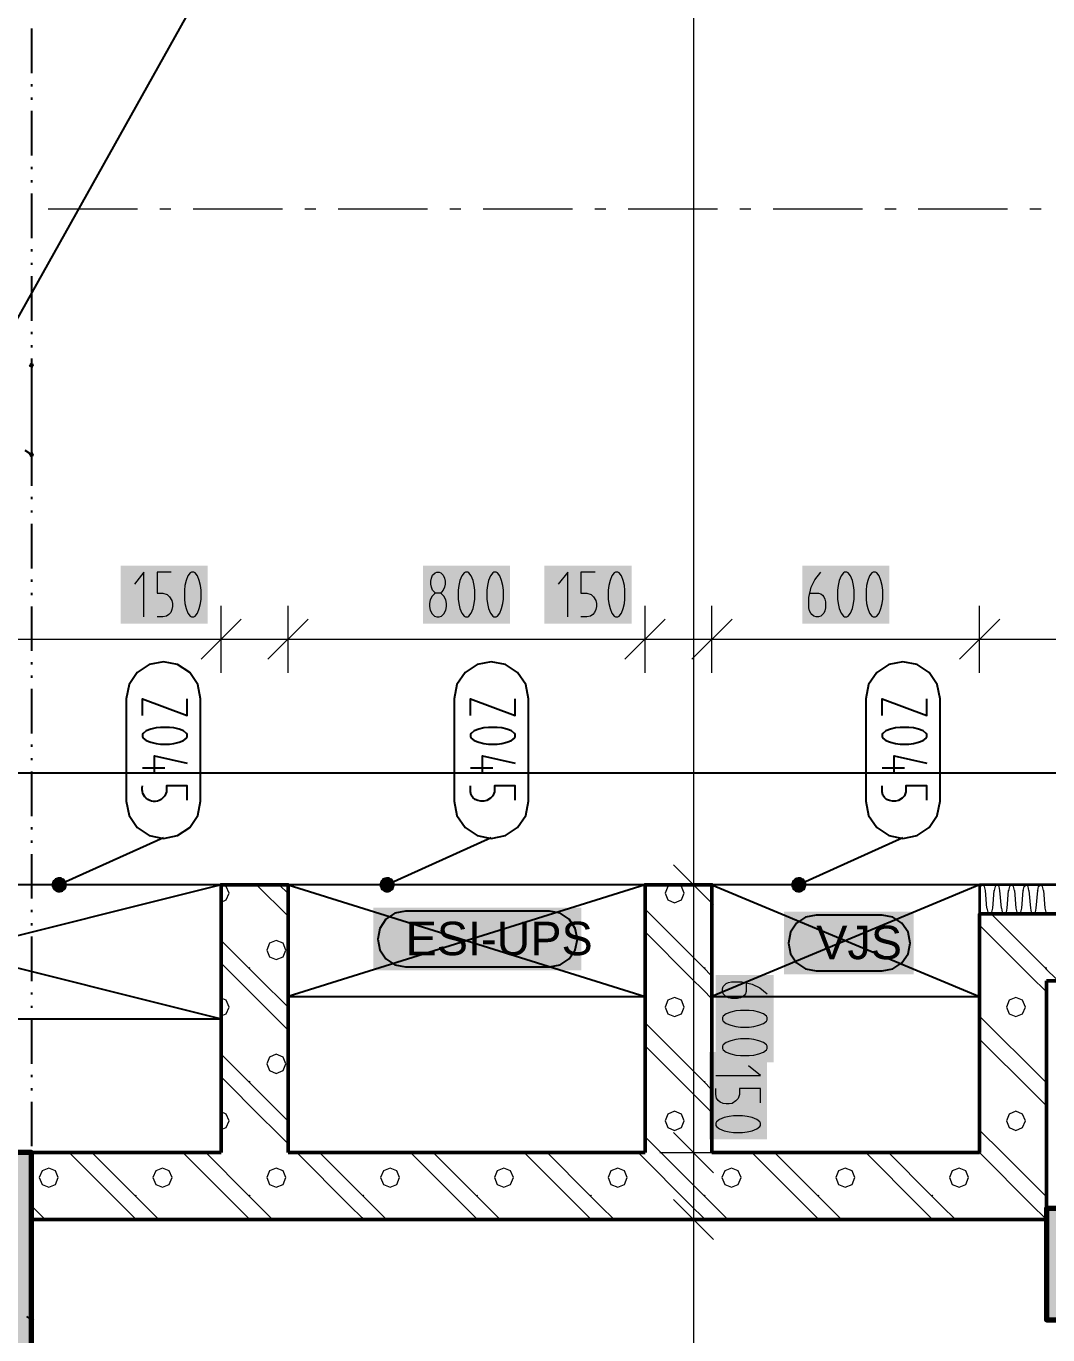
# Model space of a CAD drawing. Header units: millimetres. Extents: x 0 to 594, y 0 to 420.
# Drawn here: x 423.47 to 441.5, y 200.69 to 223.78 of the extents above; entities that cross this region are included whole.
import ezdxf

# ---------------------------------------------------------------- set-up
doc = ezdxf.new("R2010")
doc.units = ezdxf.units.MM
doc.header["$LTSCALE"] = 8
for name, color, linetype in [('PDF_Dokresleni nad rovinou rezu', 7, 'Continuous'), ('PDF_Instalacni prizdivky', 7, 'Continuous'), ('PDF_Koty delkove', 7, 'Continuous'), ('PDF_Obecne 0.25', 7, 'Continuous'), ('PDF_Osy hlavni', 7, 'Continuous'), ('PDF_Popis Prostupy', 7, 'Continuous'), ('PDF_Popis Zamecnicke vyrobky', 7, 'Continuous'), ('PDF_Prostupy', 7, 'Continuous'), ('PDF_Rozvadece', 7, 'Continuous'), ('PDF_Steny sendvic', 7, 'Continuous'), ('PDF_Steny vnitrni', 7, 'Continuous'), ('PDF_Text', 7, 'Continuous')]:
    doc.layers.add(name, color=color, linetype=linetype)
doc.styles.add('PDF Arial', font='arial.ttf')

msp = doc.modelspace()

# ---------------------------------------------------------------- hatches: boundary and pattern name
at = {"layer": 'PDF_Instalacni prizdivky', "transparency": 33554559}
for points in [[(441.467, 207.181), (441.476, 207.172), (441.476, 207.155), (441.467, 207.145), (441.45, 207.163)], [(441.467, 205.173), (441.476, 205.164), (441.476, 205.147), (441.467, 205.138), (441.45, 205.155)], [(441.467, 203.165), (441.476, 203.156), (441.476, 203.139), (441.467, 203.13), (441.45, 203.147)]]:
    msp.add_hatch(color=256, dxfattribs=at).paths.add_polyline_path(points)

# ---------------------------------------------------------------- linework, layer by layer
at = {"layer": 'PDF_Dokresleni nad rovinou rezu', "lineweight": 25}
for points in [[(423.563, 223.74), (423.563, 222.953)], [(423.563, 222.756), (423.563, 222.717)], [(423.563, 222.52), (423.563, 222.48)], [(423.563, 222.284), (423.563, 221.496)], [(423.563, 221.299), (423.563, 221.26)], [(423.563, 221.063), (423.563, 221.024)], [(423.563, 220.827), (423.563, 220.04)], [(423.563, 219.843), (423.563, 219.803)], [(423.563, 219.606), (423.563, 219.567)], [(423.563, 219.37), (423.563, 218.583)], [(423.563, 218.386), (423.563, 218.347)], [(423.563, 218.15), (423.563, 218.11)], [(423.563, 217.914), (423.563, 217.126)], [(423.563, 216.929), (423.563, 216.89)], [(423.563, 216.693), (423.563, 216.654)], [(423.563, 216.457), (423.563, 215.669)], [(423.563, 215.473), (423.563, 215.433)], [(423.563, 215.236), (423.563, 215.197)], [(423.563, 215), (423.563, 214.213)], [(423.563, 214.016), (423.563, 213.977)], [(423.563, 213.78), (423.563, 213.74)], [(423.563, 213.543), (423.563, 212.756)], [(423.563, 212.559), (423.563, 212.52)], [(423.563, 212.323), (423.563, 212.284)], [(423.563, 212.087), (423.563, 211.299)], [(423.563, 211.103), (423.563, 211.063)], [(423.563, 210.866), (423.563, 210.827)], [(423.563, 210.63), (423.563, 209.843)], [(423.563, 209.646), (423.563, 209.606)], [(423.563, 209.41), (423.563, 209.37)], [(423.563, 209.173), (423.563, 208.386)], [(423.563, 208.189), (423.563, 208.15)], [(423.563, 207.953), (423.563, 207.914)], [(423.563, 207.717), (423.563, 206.929)], [(423.563, 206.732), (423.563, 206.693)], [(423.563, 206.496), (423.563, 206.457)], [(423.563, 206.26), (423.563, 205.473)], [(423.563, 205.276), (423.563, 205.236)], [(423.563, 205.04), (423.563, 205)], [(423.563, 204.803), (423.563, 204.016)]]:
    msp.add_lwpolyline(points, dxfattribs=at)
at = {"layer": 'PDF_Dokresleni nad rovinou rezu', "lineweight": 25, "transparency": 33554559}
msp.add_solid([(423.563, 203.955), (423.612, 203.906), (423.514, 203.906), (423.563, 203.856)], dxfattribs=at)
at = {"layer": 'PDF_Instalacni prizdivky', "lineweight": 9}
for points in [[(426.91, 208.326), (426.999, 208.363), (427.049, 208.482), (426.999, 208.602), (426.931, 208.63)], [(427.536, 208.63), (428.091, 208.075)], [(427.937, 208.63), (428.091, 208.476)], [(434.861, 208.63), (434.792, 208.602), (434.743, 208.482), (434.792, 208.363), (434.912, 208.314), (435.031, 208.363), (435.08, 208.482), (435.031, 208.602), (434.962, 208.63)], [(435.567, 208.63), (435.571, 208.626)], [(434.39, 208.201), (435.414, 207.177)], [(440.496, 208.118), (441.437, 207.177)], [(440.295, 207.917), (441.236, 206.976), (441.437, 206.776), (441.476, 206.736)], [(426.91, 207.65), (427.382, 207.177)], [(434.39, 207.799), (435.213, 206.976), (435.414, 206.776), (435.571, 206.618)], [(426.91, 207.248), (427.181, 206.976), (427.382, 206.776), (428.091, 206.067)], [(427.382, 207.177), (427.583, 206.976)], [(435.414, 207.177), (435.571, 207.02)], [(441.437, 207.177), (441.476, 207.138)], [(441.476, 207.138), (441.638, 206.976)], [(427.583, 206.976), (428.091, 206.469)], [(426.91, 206.318), (426.999, 206.355), (427.049, 206.474), (426.999, 206.594), (426.91, 206.631)], [(440.295, 206.311), (441.437, 205.169)], [(434.39, 206.193), (435.414, 205.169)], [(434.39, 205.791), (435.213, 204.969), (435.414, 204.768), (435.571, 204.61)], [(440.295, 205.909), (441.236, 204.969), (441.437, 204.768), (441.476, 204.728)], [(426.91, 205.642), (427.382, 205.169)], [(426.91, 205.24), (427.181, 204.969), (427.382, 204.768), (428.091, 204.059)], [(427.382, 205.169), (427.583, 204.969)], [(435.414, 205.169), (435.571, 205.012)], [(441.437, 205.169), (441.476, 205.13)], [(427.583, 204.969), (428.091, 204.461)], [(426.91, 204.31), (426.999, 204.347), (427.049, 204.467), (426.999, 204.586), (426.91, 204.623)], [(434.39, 204.185), (434.669, 203.906)], [(440.295, 204.303), (440.693, 203.906)], [(424.228, 203.906), (425.173, 202.961)], [(424.63, 203.906), (425.374, 203.161)], [(426.236, 203.906), (427.181, 202.961)], [(426.638, 203.906), (427.382, 203.161)], [(428.244, 203.906), (429.189, 202.961)], [(428.646, 203.906), (429.39, 203.161)], [(430.252, 203.906), (431.197, 202.961)], [(430.654, 203.906), (431.398, 203.161)], [(432.26, 203.906), (433.205, 202.961)], [(432.662, 203.906), (433.406, 203.161)], [(434.268, 203.906), (435.213, 202.961)], [(434.669, 203.906), (435.414, 203.161)], [(436.276, 203.906), (437.221, 202.961)], [(436.677, 203.906), (437.421, 203.161)], [(438.284, 203.906), (439.228, 202.961)], [(438.685, 203.906), (439.429, 203.161)], [(440.291, 203.906), (441.236, 202.961), (441.437, 202.76), (441.473, 202.724)], [(440.693, 203.906), (441.437, 203.161)], [(436.084, 203.463), (436.035, 203.582), (435.915, 203.631), (435.796, 203.582), (435.747, 203.463), (435.796, 203.343), (435.915, 203.294)], [(435.915, 203.294), (436.035, 203.343), (436.084, 203.463)], [(423.563, 202.965), (423.567, 202.961)], [(425.374, 203.161), (425.575, 202.961)], [(427.382, 203.161), (427.583, 202.961)], [(429.39, 203.161), (429.591, 202.961)], [(431.398, 203.161), (431.599, 202.961)], [(433.406, 203.161), (433.606, 202.961)], [(435.414, 203.161), (435.614, 202.961)], [(437.421, 203.161), (437.622, 202.961)], [(439.429, 203.161), (439.63, 202.961)], [(441.437, 203.161), (441.476, 203.122)], [(423.567, 202.961), (423.803, 202.724)], [(425.173, 202.961), (425.374, 202.76)], [(425.374, 202.76), (425.41, 202.724)], [(425.575, 202.961), (425.811, 202.724)], [(427.181, 202.961), (427.382, 202.76)], [(427.382, 202.76), (427.417, 202.724)], [(427.583, 202.961), (427.819, 202.724)], [(429.189, 202.961), (429.39, 202.76)], [(429.39, 202.76), (429.425, 202.724)], [(429.591, 202.961), (429.827, 202.724)], [(431.197, 202.961), (431.398, 202.76)], [(431.398, 202.76), (431.433, 202.724)], [(431.599, 202.961), (431.835, 202.724)], [(433.205, 202.961), (433.406, 202.76)], [(433.406, 202.76), (433.441, 202.724)], [(433.606, 202.961), (433.843, 202.724)], [(435.213, 202.961), (435.414, 202.76)], [(435.414, 202.76), (435.449, 202.724)], [(435.614, 202.961), (435.85, 202.724)], [(437.221, 202.961), (437.421, 202.76)], [(437.421, 202.76), (437.457, 202.724)], [(437.622, 202.961), (437.858, 202.724)], [(439.228, 202.961), (439.429, 202.76), (439.465, 202.724)], [(439.63, 202.961), (439.866, 202.724)]]:
    msp.add_lwpolyline(points, dxfattribs=at)
at = {"layer": 'PDF_Instalacni prizdivky', "lineweight": 50}
for points in [[(428.091, 203.906), (428.091, 208.63), (426.91, 208.63), (426.91, 203.906)], [(435.571, 203.906), (435.571, 208.63), (434.39, 208.63), (434.39, 203.906)], [(441.476, 208.118), (440.295, 208.118), (440.295, 203.906)], [(441.476, 206.937), (453.996, 206.937), (453.996, 202.921), (455.177, 202.921), (455.177, 203.906), (455.177, 208.118), (453.996, 208.118), (441.476, 208.118)], [(441.476, 203.906), (441.476, 206.937)], [(426.91, 203.906), (423.563, 203.906), (423.563, 202.724), (441.476, 202.724), (441.476, 202.921), (441.476, 203.906)], [(434.39, 203.906), (428.091, 203.906)], [(440.295, 203.906), (435.571, 203.906)]]:
    msp.add_lwpolyline(points, dxfattribs=at)
at = {"layer": 'PDF_Instalacni prizdivky', "lineweight": 9}
for points in [[(427.884, 207.31), (428.003, 207.359), (428.053, 207.478), (428.003, 207.598), (427.884, 207.647), (427.765, 207.598), (427.715, 207.478), (427.765, 207.359)], [(434.912, 206.306), (435.031, 206.355), (435.08, 206.474), (435.031, 206.594), (434.912, 206.643), (434.792, 206.594), (434.743, 206.474), (434.792, 206.355)], [(440.935, 206.306), (441.054, 206.355), (441.104, 206.474), (441.054, 206.594), (440.935, 206.643), (440.816, 206.594), (440.766, 206.474), (440.816, 206.355)], [(427.884, 205.302), (428.003, 205.351), (428.053, 205.47), (428.003, 205.59), (427.884, 205.639), (427.765, 205.59), (427.715, 205.47), (427.765, 205.351)], [(434.912, 204.298), (435.031, 204.347), (435.08, 204.467), (435.031, 204.586), (434.912, 204.635), (434.792, 204.586), (434.743, 204.467), (434.792, 204.347)], [(440.935, 204.298), (441.054, 204.347), (441.104, 204.467), (441.054, 204.586), (440.935, 204.635), (440.816, 204.586), (440.766, 204.467), (440.816, 204.347)], [(423.868, 203.294), (423.987, 203.343), (424.037, 203.463), (423.987, 203.582), (423.868, 203.631), (423.749, 203.582), (423.7, 203.463), (423.749, 203.343)], [(425.876, 203.294), (425.995, 203.343), (426.045, 203.463), (425.995, 203.582), (425.876, 203.631), (425.757, 203.582), (425.707, 203.463), (425.757, 203.343)], [(427.884, 203.294), (428.003, 203.343), (428.053, 203.463), (428.003, 203.582), (427.884, 203.631), (427.765, 203.582), (427.715, 203.463), (427.765, 203.343)], [(429.892, 203.294), (430.011, 203.343), (430.06, 203.463), (430.011, 203.582), (429.892, 203.631), (429.773, 203.582), (429.723, 203.463), (429.773, 203.343)], [(431.9, 203.294), (432.019, 203.343), (432.068, 203.463), (432.019, 203.582), (431.9, 203.631), (431.78, 203.582), (431.731, 203.463), (431.78, 203.343)], [(433.908, 203.294), (434.027, 203.343), (434.076, 203.463), (434.027, 203.582), (433.908, 203.631), (433.788, 203.582), (433.739, 203.463), (433.788, 203.343)], [(437.923, 203.294), (438.043, 203.343), (438.092, 203.463), (438.043, 203.582), (437.923, 203.631), (437.804, 203.582), (437.755, 203.463), (437.804, 203.343)], [(439.931, 203.294), (440.05, 203.343), (440.1, 203.463), (440.05, 203.582), (439.931, 203.631), (439.812, 203.582), (439.763, 203.463), (439.812, 203.343)]]:
    msp.add_lwpolyline(points, close=True, dxfattribs=at)
at = {"layer": 'PDF_Instalacni prizdivky', "lineweight": 9, "transparency": 33554559}
for points in [[(427.412, 207.181), (427.43, 207.163), (427.394, 207.163), (427.412, 207.145)], [(435.444, 207.181), (435.461, 207.163), (435.426, 207.163), (435.444, 207.145)], [(441.476, 207.172), (441.485, 207.163), (441.476, 207.155)], [(427.412, 205.173), (427.43, 205.155), (427.394, 205.155), (427.412, 205.138)], [(435.444, 205.173), (435.461, 205.155), (435.426, 205.155), (435.444, 205.138)], [(425.404, 203.165), (425.422, 203.147), (425.387, 203.147), (425.404, 203.13)], [(427.412, 203.165), (427.43, 203.147), (427.394, 203.147), (427.412, 203.13)], [(429.42, 203.165), (429.438, 203.147), (429.402, 203.147), (429.42, 203.13)], [(431.428, 203.165), (431.446, 203.147), (431.41, 203.147), (431.428, 203.13)], [(433.436, 203.165), (433.453, 203.147), (433.418, 203.147), (433.436, 203.13)], [(435.444, 203.165), (435.461, 203.147), (435.426, 203.147), (435.444, 203.13)], [(437.451, 203.165), (437.469, 203.147), (437.434, 203.147), (437.451, 203.13)], [(439.459, 203.165), (439.477, 203.147), (439.442, 203.147), (439.459, 203.13)]]:
    msp.add_solid(points, dxfattribs=at)
at = {"layer": 'PDF_Koty delkove', "lineweight": 18}
for points in [[(435.245, 271.758), (435.245, 270.441), (435.245, 268.866), (435.245, 268.63), (435.245, 267.213), (435.245, 254.22), (435.245, 252.803), (435.245, 252.567), (435.245, 250.992), (435.245, 250.48), (435.245, 208.63), (435.245, 203.906), (435.245, 202.724), (435.245, 190.913), (435.245, 190.126), (435.245, 155.402)], [(425.548, 213.358), (425.548, 214.145), (425.38, 213.936)], [(426.031, 214.145), (425.779, 214.145), (425.779, 213.778), (425.884, 213.778), (425.957, 213.751), (425.999, 213.712), (426.041, 213.647), (426.051, 213.595), (426.051, 213.542), (426.041, 213.489), (426.02, 213.437), (425.989, 213.398), (425.947, 213.371), (425.884, 213.358), (425.779, 213.358)], [(430.695, 213.778), (430.674, 213.792), (430.642, 213.831), (430.621, 213.883), (430.611, 213.936), (430.611, 213.988), (430.621, 214.04), (430.642, 214.093), (430.684, 214.132), (430.716, 214.145), (430.758, 214.145), (430.789, 214.132), (430.831, 214.093), (430.852, 214.04), (430.863, 213.988), (430.863, 213.936), (430.852, 213.883), (430.831, 213.831), (430.8, 213.792), (430.779, 213.778)], [(431.387, 213.673), (431.387, 213.831), (431.377, 213.909), (431.356, 214.001), (431.324, 214.08), (431.283, 214.132), (431.261, 214.145), (431.22, 214.145), (431.198, 214.132), (431.157, 214.08), (431.125, 214.001), (431.104, 213.909), (431.093, 213.831), (431.093, 213.673)], [(433.028, 213.358), (433.028, 214.145), (432.86, 213.936)], [(433.511, 214.145), (433.259, 214.145), (433.259, 213.778), (433.364, 213.778), (433.437, 213.751), (433.48, 213.712), (433.521, 213.647), (433.532, 213.595), (433.532, 213.542), (433.521, 213.489), (433.5, 213.437), (433.469, 213.398), (433.427, 213.371), (433.364, 213.358)], [(437.304, 213.778), (437.45, 213.778), (437.493, 213.765), (437.524, 213.739), (437.545, 213.712), (437.566, 213.673), (437.576, 213.621), (437.576, 213.516), (437.566, 213.463), (437.545, 213.424), (437.524, 213.398), (437.493, 213.371), (437.45, 213.358), (437.409, 213.358), (437.367, 213.371), (437.335, 213.398), (437.314, 213.424), (437.293, 213.463), (437.282, 213.516), (437.282, 213.699), (437.324, 213.883), (437.387, 214.014), (437.493, 214.145)], [(438.049, 214.001), (438.017, 214.08), (437.976, 214.132), (437.954, 214.145), (437.913, 214.145), (437.891, 214.132), (437.85, 214.08), (437.818, 214.001), (437.797, 213.909), (437.786, 213.831), (437.786, 213.673), (437.797, 213.595), (437.818, 213.503), (437.85, 213.424), (437.891, 213.371), (437.913, 213.358), (437.954, 213.358), (437.976, 213.371), (438.017, 213.424), (438.049, 213.503), (438.07, 213.595), (438.08, 213.673)], [(438.08, 213.673), (438.08, 213.831), (438.07, 213.909), (438.049, 214.001)], [(430.873, 213.66), (430.842, 213.725), (430.8, 213.765), (430.779, 213.778), (430.695, 213.778), (430.674, 213.765), (430.632, 213.725), (430.6, 213.66), (430.589, 213.595), (430.589, 213.542), (430.6, 213.477), (430.632, 213.41), (430.674, 213.371), (430.716, 213.358), (430.758, 213.358), (430.8, 213.371), (430.842, 213.41), (430.873, 213.477), (430.884, 213.542)], [(430.884, 213.542), (430.884, 213.595), (430.873, 213.66)], [(431.093, 213.673), (431.104, 213.595), (431.125, 213.503), (431.157, 213.424), (431.198, 213.371), (431.22, 213.358), (431.261, 213.358), (431.283, 213.371), (431.324, 213.424), (431.356, 213.503), (431.377, 213.595), (431.387, 213.673)], [(426.91, 212.373), (426.91, 212.964), (426.91, 213.555)], [(428.091, 212.373), (428.091, 212.964), (428.091, 213.555)], [(433.364, 213.358), (433.259, 213.358)], [(434.39, 212.373), (434.39, 212.964), (434.39, 213.555)], [(435.571, 212.373), (435.571, 212.964), (435.571, 213.555)], [(440.295, 212.373), (440.295, 212.964), (440.295, 213.555)], [(426.555, 212.61), (427.264, 213.318)], [(427.736, 212.61), (428.445, 213.318)], [(434.036, 212.61), (434.744, 213.318)], [(435.217, 212.61), (435.925, 213.318)], [(439.941, 212.61), (440.65, 213.318)], [(398.051, 212.964), (400.925, 212.964), (401.446, 212.964), (402.106, 212.964), (402.645, 212.964), (406.043, 212.964), (407.225, 212.964), (409.98, 212.964), (411.162, 212.964), (416.28, 212.964), (417.461, 212.964), (426.91, 212.964), (428.091, 212.964), (434.39, 212.964), (435.571, 212.964), (440.295, 212.964), (455.689, 212.964), (469.272, 212.964)], [(434.891, 208.984), (435.599, 208.276)], [(434.654, 208.63), (435.245, 208.63), (435.836, 208.63)], [(436.177, 206.897), (436.177, 206.75), (436.164, 206.708), (436.138, 206.677), (436.111, 206.656), (436.073, 206.635), (436.02, 206.624), (435.915, 206.624), (435.862, 206.635), (435.823, 206.656), (435.797, 206.677), (435.77, 206.708), (435.757, 206.75), (435.757, 206.792), (435.77, 206.834), (435.797, 206.866), (435.823, 206.887), (435.862, 206.908), (435.915, 206.919), (436.099, 206.919), (436.282, 206.876), (436.414, 206.813), (436.544, 206.708)], [(436.073, 206.121), (436.23, 206.121), (436.308, 206.131), (436.4, 206.152), (436.479, 206.184), (436.532, 206.225), (436.544, 206.247), (436.544, 206.288), (436.532, 206.31), (436.479, 206.351), (436.4, 206.383), (436.308, 206.404), (436.23, 206.415), (436.073, 206.415), (435.994, 206.404), (435.902, 206.383), (435.823, 206.351), (435.77, 206.31), (435.757, 206.288), (435.757, 206.247), (435.77, 206.225), (435.823, 206.184), (435.902, 206.152), (435.994, 206.131)], [(435.994, 206.131), (436.073, 206.121)], [(435.639, 205.268), (436.426, 205.268), (436.217, 205.435)], [(436.426, 204.784), (436.426, 205.036), (436.059, 205.036), (436.059, 204.931), (436.032, 204.858), (435.993, 204.816), (435.928, 204.774), (435.876, 204.764), (435.823, 204.764), (435.77, 204.774), (435.718, 204.795), (435.679, 204.827), (435.652, 204.868), (435.639, 204.931), (435.639, 205.036)], [(436.361, 204.49), (436.282, 204.522), (436.19, 204.543), (436.112, 204.554), (435.954, 204.554), (435.876, 204.543), (435.784, 204.522), (435.705, 204.49), (435.652, 204.449), (435.639, 204.427), (435.639, 204.386), (435.652, 204.364), (435.705, 204.323), (435.784, 204.291), (435.876, 204.27), (435.954, 204.26)], [(435.954, 204.26), (436.112, 204.26), (436.19, 204.27), (436.282, 204.291), (436.361, 204.323), (436.414, 204.364), (436.426, 204.386), (436.426, 204.427), (436.414, 204.449), (436.361, 204.49)], [(434.891, 204.26), (435.599, 203.551)], [(434.654, 203.906), (435.245, 203.906), (435.836, 203.906)], [(434.891, 203.079), (435.599, 202.37)], [(434.654, 202.724), (435.245, 202.724), (435.836, 202.724)]]:
    msp.add_lwpolyline(points, dxfattribs=at)
for points in [[(426.555, 213.673), (426.555, 213.831), (426.545, 213.909), (426.524, 214.001), (426.492, 214.08), (426.451, 214.132), (426.429, 214.145), (426.388, 214.145), (426.366, 214.132), (426.325, 214.08), (426.293, 214.001), (426.272, 213.909), (426.261, 213.831), (426.261, 213.673), (426.272, 213.595), (426.293, 213.503), (426.325, 213.424), (426.366, 213.371), (426.388, 213.358), (426.429, 213.358), (426.451, 213.371), (426.492, 213.424), (426.524, 213.503), (426.545, 213.595)], [(431.891, 213.673), (431.891, 213.831), (431.881, 213.909), (431.86, 214.001), (431.828, 214.08), (431.787, 214.132), (431.765, 214.145), (431.724, 214.145), (431.702, 214.132), (431.661, 214.08), (431.629, 214.001), (431.608, 213.909), (431.597, 213.831), (431.597, 213.673), (431.608, 213.595), (431.629, 213.503), (431.661, 213.424), (431.702, 213.371), (431.724, 213.358), (431.765, 213.358), (431.787, 213.371), (431.828, 213.424), (431.86, 213.503), (431.881, 213.595)], [(434.036, 213.673), (434.036, 213.831), (434.025, 213.909), (434.004, 214.001), (433.973, 214.08), (433.931, 214.132), (433.91, 214.145), (433.868, 214.145), (433.847, 214.132), (433.805, 214.08), (433.774, 214.001), (433.752, 213.909), (433.742, 213.831), (433.742, 213.673), (433.752, 213.595), (433.774, 213.503), (433.805, 213.424), (433.847, 213.371), (433.868, 213.358), (433.91, 213.358), (433.931, 213.371), (433.973, 213.424), (434.004, 213.503), (434.025, 213.595)], [(438.584, 213.673), (438.584, 213.831), (438.574, 213.909), (438.553, 214.001), (438.521, 214.08), (438.48, 214.132), (438.458, 214.145), (438.417, 214.145), (438.395, 214.132), (438.354, 214.08), (438.322, 214.001), (438.301, 213.909), (438.29, 213.831), (438.29, 213.673), (438.301, 213.595), (438.322, 213.503), (438.354, 213.424), (438.395, 213.371), (438.417, 213.358), (438.458, 213.358), (438.48, 213.371), (438.521, 213.424), (438.553, 213.503), (438.574, 213.595)], [(436.073, 205.617), (436.23, 205.617), (436.308, 205.627), (436.4, 205.648), (436.479, 205.68), (436.532, 205.721), (436.544, 205.743), (436.544, 205.784), (436.532, 205.806), (436.479, 205.847), (436.4, 205.879), (436.308, 205.9), (436.23, 205.911), (436.073, 205.911), (435.994, 205.9), (435.902, 205.879), (435.823, 205.847), (435.77, 205.806), (435.757, 205.784), (435.757, 205.743), (435.77, 205.721), (435.823, 205.68), (435.902, 205.648), (435.994, 205.627)]]:
    msp.add_lwpolyline(points, close=True, dxfattribs=at)
at = {"layer": 'PDF_Koty delkove', "color": 7, "lineweight": 18, "true_color": 0xffffff, "transparency": 33554559}
for points in [[(425.135, 213.24), (426.673, 213.24), (425.135, 214.263), (426.673, 214.263)], [(430.471, 213.24), (432.009, 213.24), (430.471, 214.263), (432.009, 214.263)], [(432.616, 213.24), (434.154, 213.24), (432.616, 214.263), (434.154, 214.263)], [(437.164, 213.24), (438.702, 213.24), (437.164, 214.263), (438.702, 214.263)], [(435.639, 207.037), (435.639, 205.499), (436.662, 207.037), (436.662, 205.499)], [(435.521, 205.68), (435.521, 204.142), (436.544, 205.68), (436.544, 204.142)]]:
    msp.add_solid(points, dxfattribs=at)
at = {"layer": 'PDF_Obecne 0.25', "lineweight": 25}
msp.add_lwpolyline([(446.628, 208.63, 0.414215), (444.659, 210.598), (400.014, 210.598)], format="xyb", dxfattribs=at)
at = {"layer": 'PDF_Osy hlavni', "lineweight": 18}
for points in [[(423.858, 220.559), (425.433, 220.559)], [(425.827, 220.559), (426.023, 220.559)], [(426.417, 220.559), (427.992, 220.559)], [(428.386, 220.559), (428.582, 220.559)], [(428.976, 220.559), (430.551, 220.559)], [(430.945, 220.559), (431.142, 220.559)], [(431.535, 220.559), (433.11, 220.559)], [(433.504, 220.559), (433.701, 220.559)], [(434.094, 220.559), (435.669, 220.559)], [(436.063, 220.559), (436.26, 220.559)], [(436.653, 220.559), (438.228, 220.559)], [(438.622, 220.559), (438.819, 220.559)], [(439.212, 220.559), (440.787, 220.559)], [(441.181, 220.559), (441.378, 220.559)]]:
    msp.add_lwpolyline(points, dxfattribs=at)
at = {"layer": 'PDF_Popis Prostupy', "lineweight": 25}
msp.add_lwpolyline([(428.229, 236.283), (428.229, 227.415), (422.398, 216.998)], dxfattribs=at)
at = {"layer": 'PDF_Popis Zamecnicke vyrobky', "lineweight": 25}
for points in [[(425.235, 210.105), (425.285, 209.854), (425.427, 209.641), (425.64, 209.499), (425.891, 209.449), (426.142, 209.499), (426.355, 209.641), (426.497, 209.854), (426.547, 210.105), (426.547, 211.911), (426.497, 212.162), (426.355, 212.375), (426.142, 212.517), (425.891, 212.567), (425.64, 212.517), (425.427, 212.375), (425.285, 212.162), (425.235, 211.911)], [(425.839, 211.113), (425.997, 211.113), (426.075, 211.124), (426.167, 211.145), (426.246, 211.176), (426.299, 211.218), (426.311, 211.239), (426.311, 211.281), (426.299, 211.302), (426.246, 211.344), (426.167, 211.375), (426.075, 211.397), (425.997, 211.407), (425.839, 211.407), (425.761, 211.397), (425.669, 211.375), (425.59, 211.344), (425.537, 211.302), (425.524, 211.281), (425.524, 211.239), (425.537, 211.218), (425.59, 211.176), (425.669, 211.145), (425.761, 211.124)], [(431.626, 211.113), (431.783, 211.113), (431.861, 211.124), (431.953, 211.145), (432.032, 211.176), (432.085, 211.218), (432.097, 211.239), (432.097, 211.281), (432.085, 211.302), (432.032, 211.344), (431.953, 211.375), (431.861, 211.397), (431.783, 211.407), (431.626, 211.407), (431.547, 211.397), (431.455, 211.375), (431.376, 211.344), (431.323, 211.302), (431.31, 211.281), (431.31, 211.239), (431.323, 211.218), (431.376, 211.176), (431.455, 211.145), (431.547, 211.124)], [(423.946, 208.581), (423.955, 208.564), (423.967, 208.549), (423.981, 208.536), (423.998, 208.526), (424.015, 208.518), (424.034, 208.513), (424.053, 208.512), (424.072, 208.513), (424.091, 208.518), (424.109, 208.526), (424.125, 208.536), (424.139, 208.549), (424.151, 208.564), (424.161, 208.581), (424.167, 208.599), (424.171, 208.618), (424.171, 208.637), (424.169, 208.656), (424.163, 208.674), (424.154, 208.692), (424.143, 208.707), (424.129, 208.721), (424.113, 208.732), (424.096, 208.74), (424.078, 208.746), (424.058, 208.748), (424.039, 208.747), (424.02, 208.743), (424.002, 208.736), (423.986, 208.727), (423.971, 208.714), (423.958, 208.7), (423.948, 208.683), (423.941, 208.665), (423.937, 208.647), (423.935, 208.627), (423.937, 208.608), (423.943, 208.59)], [(429.732, 208.581), (429.742, 208.564), (429.754, 208.549), (429.768, 208.536), (429.784, 208.526), (429.802, 208.518), (429.82, 208.513), (429.84, 208.512), (429.859, 208.513), (429.877, 208.518), (429.895, 208.526), (429.911, 208.536), (429.926, 208.549), (429.938, 208.564), (429.947, 208.581), (429.954, 208.599), (429.957, 208.618), (429.958, 208.637), (429.955, 208.656), (429.949, 208.674), (429.941, 208.692), (429.929, 208.707), (429.915, 208.721), (429.9, 208.732), (429.882, 208.74), (429.864, 208.746), (429.845, 208.748), (429.826, 208.747), (429.807, 208.743), (429.789, 208.736), (429.772, 208.727), (429.757, 208.714), (429.745, 208.7), (429.734, 208.683), (429.727, 208.665), (429.723, 208.647), (429.722, 208.627), (429.724, 208.608), (429.729, 208.59)], [(436.997, 208.581), (437.006, 208.564), (437.018, 208.549), (437.032, 208.536), (437.048, 208.526), (437.066, 208.518), (437.085, 208.513), (437.104, 208.512), (437.123, 208.513), (437.142, 208.518), (437.16, 208.526), (437.176, 208.536), (437.19, 208.549), (437.202, 208.564), (437.212, 208.581), (437.218, 208.599), (437.222, 208.618), (437.222, 208.637), (437.22, 208.656), (437.214, 208.674), (437.205, 208.692), (437.194, 208.707), (437.18, 208.721), (437.164, 208.732), (437.147, 208.74), (437.128, 208.746), (437.109, 208.748), (437.09, 208.747), (437.071, 208.743), (437.053, 208.736), (437.037, 208.727), (437.022, 208.714), (437.009, 208.7), (436.999, 208.683), (436.992, 208.665), (436.987, 208.647), (436.986, 208.627), (436.988, 208.608), (436.993, 208.59)]]:
    msp.add_lwpolyline(points, close=True, dxfattribs=at)
for points in [[(431.426, 209.499), (431.678, 209.449), (431.929, 209.499), (432.141, 209.641), (432.284, 209.854), (432.334, 210.105), (432.334, 211.911), (432.284, 212.162), (432.141, 212.375), (431.929, 212.517), (431.678, 212.567), (431.426, 212.517), (431.214, 212.375), (431.071, 212.162), (431.021, 211.911), (431.021, 210.105)], [(438.286, 210.105), (438.336, 209.854), (438.478, 209.641), (438.691, 209.499), (438.942, 209.449), (439.193, 209.499), (439.406, 209.641), (439.548, 209.854), (439.598, 210.105), (439.598, 211.911), (439.548, 212.162), (439.406, 212.375), (439.193, 212.517), (438.942, 212.567), (438.691, 212.517), (438.478, 212.375)], [(438.478, 212.375), (438.336, 212.162), (438.286, 211.911), (438.286, 210.105)], [(425.524, 211.617), (425.524, 211.911), (426.311, 211.617), (426.311, 211.911)], [(431.31, 211.617), (431.31, 211.911), (432.097, 211.617), (432.097, 211.911)], [(438.575, 211.617), (438.575, 211.911), (439.362, 211.617), (439.362, 211.911)], [(438.89, 211.113), (439.048, 211.113), (439.126, 211.124), (439.218, 211.145), (439.297, 211.176), (439.349, 211.218), (439.362, 211.239), (439.362, 211.281), (439.349, 211.302), (439.297, 211.344), (439.218, 211.375), (439.126, 211.397), (439.048, 211.407), (438.89, 211.407), (438.812, 211.397), (438.719, 211.375), (438.641, 211.344), (438.588, 211.302), (438.575, 211.281), (438.575, 211.239), (438.588, 211.218), (438.641, 211.176), (438.719, 211.145), (438.812, 211.124), (438.89, 211.113)], [(425.734, 210.609), (425.734, 210.903), (426.311, 210.777)], [(431.52, 210.609), (431.52, 210.903), (432.097, 210.777)], [(438.785, 210.609), (438.785, 210.903), (439.362, 210.777)], [(425.524, 210.693), (425.917, 210.693)], [(431.31, 210.693), (431.704, 210.693)], [(438.575, 210.693), (438.968, 210.693)], [(432.097, 210.126), (432.097, 210.378), (431.731, 210.378), (431.731, 210.273), (431.704, 210.2), (431.664, 210.158), (431.599, 210.116), (431.547, 210.105), (431.494, 210.105), (431.442, 210.116), (431.39, 210.137), (431.35, 210.168), (431.323, 210.21), (431.31, 210.273), (431.31, 210.378)], [(439.362, 210.126), (439.362, 210.378), (438.995, 210.378), (438.995, 210.273), (438.968, 210.2), (438.929, 210.158), (438.864, 210.116), (438.812, 210.105), (438.759, 210.105), (438.706, 210.116), (438.654, 210.137), (438.615, 210.168), (438.588, 210.21), (438.575, 210.273), (438.575, 210.378)], [(431.021, 210.105), (431.071, 209.854), (431.214, 209.641), (431.426, 209.499)], [(425.891, 209.46), (424.054, 208.63)], [(431.678, 209.46), (429.84, 208.63)], [(438.942, 209.46), (437.104, 208.63)], [(424.005, 208.738), (424.005, 208.738)], [(429.791, 208.738), (429.791, 208.738)], [(437.056, 208.738), (437.056, 208.738)], [(423.946, 208.581), (423.946, 208.581)], [(424.102, 208.522), (424.102, 208.522)], [(424.161, 208.679), (424.161, 208.679)], [(429.732, 208.581), (429.732, 208.581)], [(429.888, 208.522), (429.888, 208.522)], [(429.948, 208.679), (429.948, 208.679)], [(436.997, 208.581), (436.997, 208.581)], [(437.153, 208.522), (437.153, 208.522)], [(437.212, 208.679), (437.212, 208.679)]]:
    msp.add_lwpolyline(points, dxfattribs=at)
msp.add_lwpolyline([(426.311, 210.126), (426.311, 210.378), (425.944, 210.378), (425.944, 210.273), (425.917, 210.2), (425.878, 210.158, -0.752545), (425.524, 210.378)], format="xyb", dxfattribs=at)
at = {"layer": 'PDF_Popis Zamecnicke vyrobky', "lineweight": 25, "transparency": 33554559}
for points in [[(424.102, 208.522), (424.005, 208.738), (423.958, 208.698)], [(424.149, 208.562), (424.066, 208.747), (424.005, 208.738)], [(424.149, 208.562), (424.005, 208.738), (424.102, 208.522)], [(424.17, 208.618), (424.122, 208.726), (424.066, 208.747)], [(424.17, 208.618), (424.066, 208.747), (424.149, 208.562)], [(429.888, 208.522), (429.791, 208.738), (429.744, 208.698)], [(429.936, 208.562), (429.852, 208.747), (429.791, 208.738)], [(429.936, 208.562), (429.791, 208.738), (429.888, 208.522)], [(429.957, 208.618), (429.908, 208.726), (429.852, 208.747)], [(429.957, 208.618), (429.852, 208.747), (429.936, 208.562)], [(437.153, 208.522), (437.056, 208.738), (437.009, 208.698)], [(437.2, 208.562), (437.116, 208.747), (437.056, 208.738)], [(437.2, 208.562), (437.056, 208.738), (437.153, 208.522)], [(437.221, 208.618), (437.173, 208.726), (437.116, 208.747)], [(437.221, 208.618), (437.116, 208.747), (437.2, 208.562)], [(424.042, 208.513), (423.958, 208.698), (423.937, 208.642)], [(424.042, 208.513), (423.937, 208.642), (423.985, 208.534)], [(423.985, 208.534), (423.937, 208.642), (423.946, 208.581)], [(424.102, 208.522), (423.958, 208.698), (424.042, 208.513)], [(424.122, 208.726), (424.17, 208.618), (424.161, 208.679)], [(429.828, 208.513), (429.744, 208.698), (429.723, 208.642)], [(429.828, 208.513), (429.723, 208.642), (429.772, 208.534)], [(429.772, 208.534), (429.723, 208.642), (429.732, 208.581)], [(429.888, 208.522), (429.744, 208.698), (429.828, 208.513)], [(429.908, 208.726), (429.957, 208.618), (429.948, 208.679)], [(437.092, 208.513), (437.009, 208.698), (436.987, 208.642)], [(437.092, 208.513), (436.987, 208.642), (437.036, 208.534)], [(437.036, 208.534), (436.987, 208.642), (436.997, 208.581)], [(437.153, 208.522), (437.009, 208.698), (437.092, 208.513)], [(437.173, 208.726), (437.221, 208.618), (437.212, 208.679)]]:
    msp.add_solid(points, dxfattribs=at)
at = {"layer": 'PDF_Prostupy', "lineweight": 25}
for points in [[(423.563, 217.795), (423.563, 217.441)], [(423.563, 217.166), (423.563, 216.378)], [(423.444, 216.3), (423.563, 216.221)], [(423.563, 202.284), (423.563, 201.496)], [(423.563, 201.221), (423.563, 200.954)], [(423.475, 201.013), (423.563, 200.954)]]:
    msp.add_lwpolyline(points, dxfattribs=at)
at = {"layer": 'PDF_Prostupy', "lineweight": 25, "transparency": 33554559}
for points in [[(423.514, 217.795), (423.563, 217.845), (423.563, 217.746), (423.612, 217.795)], [(423.563, 217.845), (423.612, 217.795), (423.514, 217.795), (423.563, 217.746)], [(423.604, 217.823), (423.59, 217.755), (423.536, 217.836), (423.522, 217.768)], [(423.514, 216.221), (423.563, 216.27), (423.563, 216.171), (423.612, 216.221)], [(423.563, 216.27), (423.612, 216.221), (423.514, 216.221), (423.563, 216.171)], [(423.522, 216.248), (423.59, 216.262), (423.536, 216.18), (423.604, 216.193)], [(423.514, 202.529), (423.563, 202.578), (423.563, 202.48), (423.612, 202.529)], [(423.563, 202.578), (423.612, 202.529), (423.514, 202.529), (423.563, 202.48)], [(423.604, 202.556), (423.59, 202.488), (423.536, 202.57), (423.522, 202.502)], [(423.514, 200.954), (423.563, 201.003), (423.563, 200.905), (423.612, 200.954)], [(423.563, 201.003), (423.612, 200.954), (423.514, 200.954), (423.563, 200.905)], [(423.522, 200.981), (423.59, 200.995), (423.536, 200.913), (423.604, 200.927)]]:
    msp.add_solid(points, dxfattribs=at)
at = {"layer": 'PDF_Rozvadece', "lineweight": 25}
for points in [[(426.91, 206.268), (426.91, 208.63), (417.461, 208.63), (417.461, 206.268)], [(434.39, 206.661), (434.39, 208.63), (428.091, 208.63), (428.091, 206.661)], [(440.295, 206.661), (440.295, 208.63), (435.571, 208.63), (435.571, 206.661)], [(432.705, 207.181), (432.893, 207.219), (433.053, 207.325), (433.16, 207.485), (433.197, 207.673), (433.16, 207.862), (433.053, 208.021), (432.893, 208.128), (432.705, 208.165), (430.166, 208.165), (429.978, 208.128), (429.818, 208.021), (429.711, 207.862), (429.674, 207.673), (429.711, 207.485), (429.818, 207.325), (429.978, 207.219), (430.166, 207.181)], [(438.576, 207.111), (438.765, 207.149), (438.924, 207.255), (439.031, 207.415), (439.068, 207.603), (439.031, 207.792), (438.924, 207.951), (438.765, 208.058), (438.576, 208.095), (437.412, 208.095), (437.224, 208.058), (437.065, 207.951), (436.958, 207.792), (436.92, 207.603), (436.958, 207.415), (437.065, 207.255), (437.224, 207.149), (437.412, 207.111)]]:
    msp.add_lwpolyline(points, close=True, dxfattribs=at)
for points in [[(426.91, 208.63), (417.461, 206.268)], [(417.461, 208.63), (426.91, 206.268)], [(434.39, 208.63), (428.091, 206.661)], [(428.091, 208.63), (434.39, 206.661)], [(440.295, 208.63), (435.571, 206.661)], [(435.571, 208.63), (440.295, 206.661)]]:
    msp.add_lwpolyline(points, dxfattribs=at)
at = {"layer": 'PDF_Rozvadece', "color": 7, "lineweight": 25, "true_color": 0xffffff, "transparency": 33554559}
for points in [[(429.597, 207.122), (433.264, 207.122), (429.597, 208.224), (433.264, 208.224)], [(436.844, 207.052), (439.132, 207.052), (436.844, 208.154), (439.132, 208.154)]]:
    msp.add_solid(points, dxfattribs=at)
at = {"layer": 'PDF_Steny sendvic', "lineweight": 9}
for points in [[(440.347, 208.63), (440.31, 208.6), (440.295, 208.528)], [(440.423, 208.22), (440.398, 208.528), (440.383, 208.6), (440.347, 208.63)], [(440.526, 208.22), (440.551, 208.528)], [(440.602, 208.63), (440.566, 208.6), (440.551, 208.528)], [(440.679, 208.22), (440.654, 208.528), (440.639, 208.6), (440.602, 208.63)], [(440.782, 208.22), (440.807, 208.528)], [(440.858, 208.63), (440.822, 208.6), (440.807, 208.528)], [(440.91, 208.528), (440.895, 208.6), (440.858, 208.63)], [(440.91, 208.528), (440.935, 208.22)], [(441.038, 208.22), (441.063, 208.528), (441.078, 208.6), (441.114, 208.63)], [(441.165, 208.528), (441.15, 208.6), (441.114, 208.63)], [(441.165, 208.528), (441.191, 208.22)], [(441.294, 208.22), (441.319, 208.528), (441.334, 208.6), (441.37, 208.63)], [(441.421, 208.528), (441.406, 208.6), (441.37, 208.63)], [(441.421, 208.528), (441.447, 208.22)], [(440.423, 208.22), (440.438, 208.148), (440.469, 208.118)], [(440.48, 208.118), (440.511, 208.148), (440.526, 208.22)], [(440.526, 208.22), (440.526, 208.22)], [(440.679, 208.22), (440.694, 208.148), (440.725, 208.118)], [(440.736, 208.118), (440.767, 208.148), (440.782, 208.22)], [(440.782, 208.22), (440.782, 208.22)], [(440.935, 208.22), (440.95, 208.148), (440.981, 208.118)], [(440.992, 208.118), (441.023, 208.148), (441.038, 208.22)], [(441.038, 208.22), (441.038, 208.22)], [(441.191, 208.22), (441.206, 208.148), (441.237, 208.118)], [(441.248, 208.118), (441.279, 208.148), (441.294, 208.22)], [(441.294, 208.22), (441.294, 208.22)], [(441.447, 208.22), (441.462, 208.148), (441.493, 208.118)]]:
    msp.add_lwpolyline(points, dxfattribs=at)
at = {"layer": 'PDF_Steny sendvic', "lineweight": 35}
msp.add_lwpolyline([(455.689, 208.118), (455.689, 208.63), (440.295, 208.63), (440.295, 208.118), (441.476, 208.118), (453.996, 208.118), (455.177, 208.118), (455.177, 203.906)], dxfattribs=at)
at = {"layer": 'PDF_Steny sendvic', "lineweight": 9, "transparency": 33554559}
for points in [[(440.295, 208.545), (440.313, 208.528), (440.295, 208.51)], [(440.551, 208.545), (440.569, 208.528), (440.534, 208.528), (440.551, 208.51)], [(440.807, 208.545), (440.825, 208.528), (440.789, 208.528), (440.807, 208.51)], [(441.063, 208.545), (441.081, 208.528), (441.045, 208.528), (441.063, 208.51)], [(441.319, 208.545), (441.337, 208.528), (441.301, 208.528), (441.319, 208.51)]]:
    msp.add_solid(points, dxfattribs=at)
at = {"layer": 'PDF_Steny vnitrni', "lineweight": 70}
msp.add_lwpolyline([(421.201, 203.906), (421.201, 202.724), (421.201, 190.913), (421.201, 190.126), (423.563, 190.126), (423.563, 190.913), (423.563, 196.386), (423.563, 197.173), (423.563, 202.724), (423.563, 203.906)], close=True, dxfattribs=at)
msp.add_lwpolyline([(398.051, 155.402), (398.051, 155.402), (398.051, 153.433), (466.161, 153.433), (468.13, 153.433), (468.13, 202.921), (466.161, 202.921), (455.177, 202.921), (453.996, 202.921), (441.476, 202.921), (441.476, 202.724), (441.476, 200.953), (466.161, 200.953)], dxfattribs=at)
at = {"layer": 'PDF_Steny vnitrni', "color": 9, "lineweight": 9, "true_color": 0xc0c0c0, "transparency": 33554559}
for points in [[(421.201, 203.906), (421.201, 190.126), (423.563, 203.906), (423.563, 190.126)], [(466.161, 202.921), (441.476, 202.921), (466.161, 200.953), (441.476, 200.953)]]:
    msp.add_solid(points, dxfattribs=at)

# ---------------------------------------------------------------- texts
at = {"layer": 'PDF_Text', "char_height": 0.5907, "attachment_point": 4, "style": 'PDF Arial'}
for s, insert in [('ESI-UPS', (430.166, 207.679)), ('VJS', (437.412, 207.609))]:
    msp.add_mtext(s, dxfattribs=dict(at, insert=insert))

doc.saveas('drawing.dxf')
